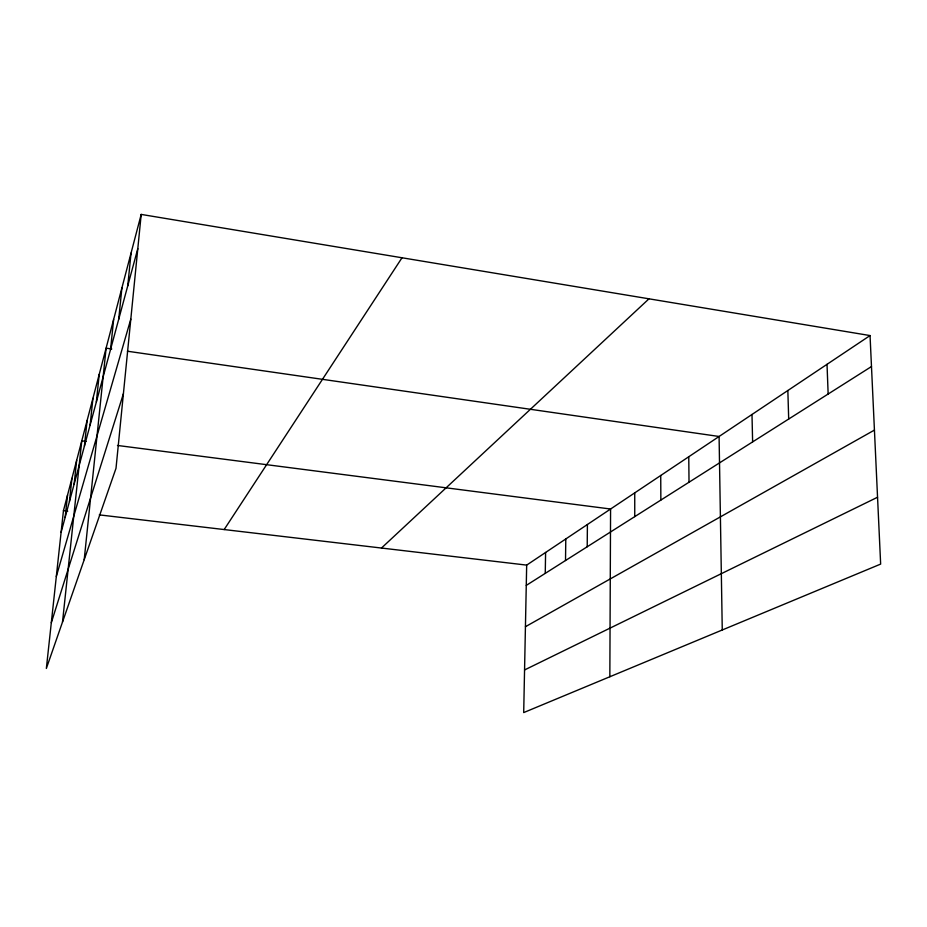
<?xml version="1.0" encoding="UTF-8"?>
<svg xmlns="http://www.w3.org/2000/svg" width="927" height="927" viewBox="0 0 927 927"><rect width="100%" height="100%" fill="white"/><g stroke="black" fill="none" stroke-linecap="round" stroke-linejoin="round"><path stroke-width="1.39" d="M609.839 676.756L610.58 509.016L117.474 445.458M587.208 546.768L587.405 524.508M565.516 560.511L565.794 538.958M545.25 573.361L545.597 552.469M870.047 335.562L526.675 565.111L523.697 712.585L880.65 564.091L870.047 335.562L141.194 214.415L63.453 510.661L46.35 668.46L116.002 468.32L141.194 214.415M118.726 319.224L121.9 287.949M127.764 285.806L131.043 253.106M110.556 349.444L113.627 319.479M90.128 424.972L92.932 398.355M96.35 401.994L99.224 374.346M84.206 559.676L106.107 348.158L111.785 348.969M62.515 622.017L81.773 440.846L86.06 441.403M84.415 446.107L87.126 420.452M65.133 517.428L67.555 495.064M69.455 501.426L71.947 478.32M74.114 484.207L76.674 460.29M61.101 532.33L137.799 248.668M56.315 576.49L130.811 319.085M51.298 622.77L123.407 393.732M224.172 529.56L402.017 257.764M381.472 548.042L648.993 298.818M526.269 585.4L871.484 366.547M525.435 626.71L874.428 430.093M524.555 669.954L877.545 497.243M63.453 510.661L67.752 511.171M99.305 514.879L526.675 565.111M127.393 351.217L719.085 436.478L722.26 629.989M827.023 364.323L828.147 394.021M787.846 390.522L788.692 419.039M751.994 414.485L752.62 441.901M688.761 456.756L689.028 482.214M660.731 475.493L660.858 500.07M634.74 492.863L634.752 516.629"/></g></svg>
